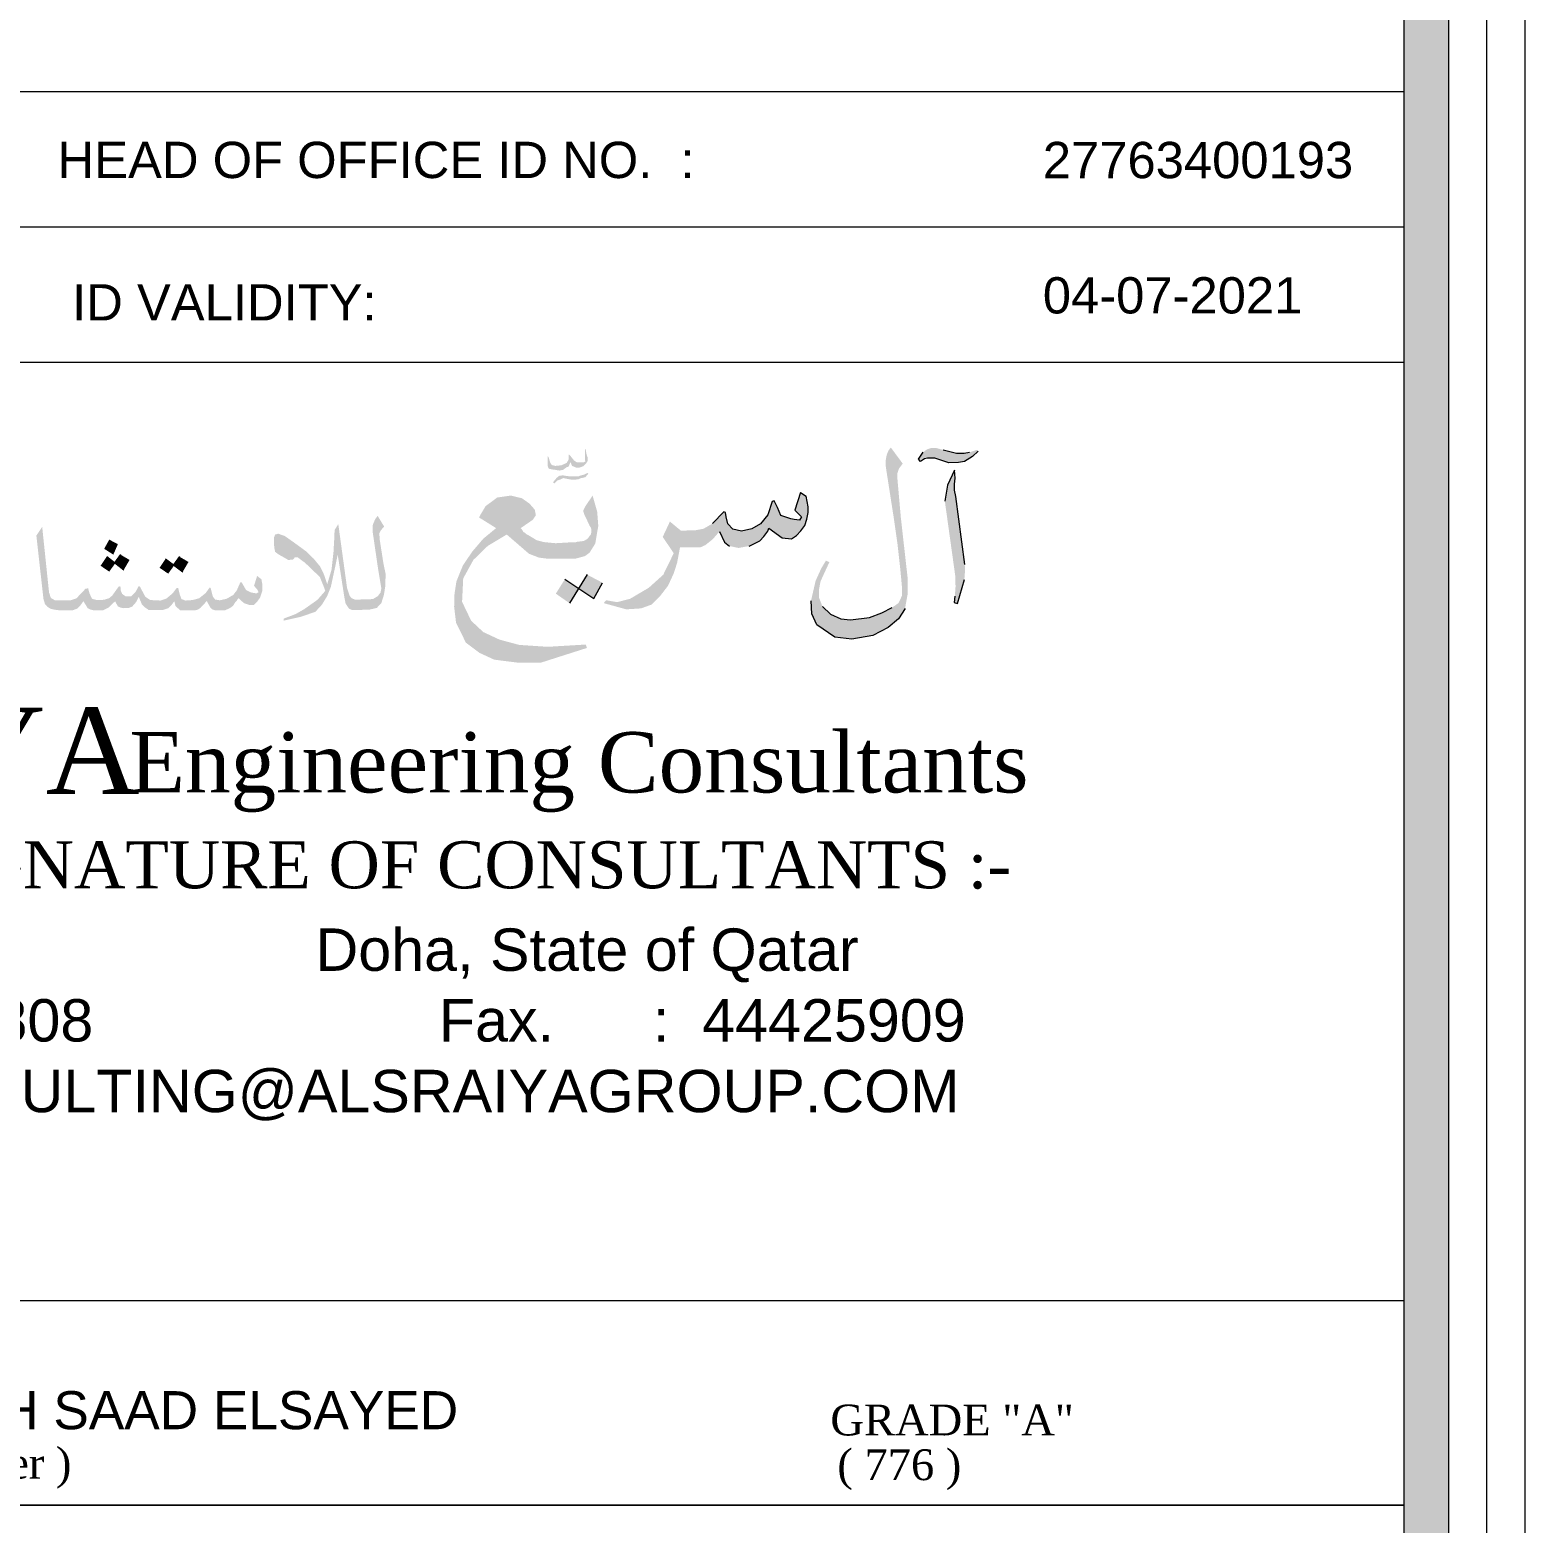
# Model space of a CAD drawing. Header units: inches. Extents: x -68096 to 69834, y -16833 to 17650.
# Drawn here: x 943.34 to 964.39, y 327.66 to 348.68 of the extents above; entities that cross this region are included whole.
import ezdxf

# ---------------------------------------------------------------- set-up
doc = ezdxf.new("R2010")
doc.units = ezdxf.units.IN
doc.header["$MEASUREMENT"] = 0
for name, color, linetype in [('DIMENSION', 1, 'Continuous'), ('QCD TITLE A', 7, 'Continuous'), ('QCD TITLE BLOCK', 7, 'Continuous'), ('WIN', 1, 'Continuous')]:
    doc.layers.add(name, color=color, linetype=linetype)
doc.styles.add('MAHER_TIMES', font='times.ttf')
doc.styles.add('Title Sheet_A1$0$DCAQ New Title Block for CD-A1_Dar Al Salam$0$title', font='arial.ttf')
doc.styles.add('TITLE2', font='arial.ttf')

msp = doc.modelspace()

# ---------------------------------------------------------------- hatches: boundary and pattern name
at = {"layer": 'DIMENSION', "linetype": 'Continuous', "lineweight": 0, "ltscale": 0.5}
h = msp.add_hatch(color=7, dxfattribs=at)
h.paths.add_polyline_path([(950.82077, 342.54654), (950.73507, 342.53764), (950.68673, 342.54892), (950.66422, 342.58033), (950.63763, 342.66776), (950.62695, 342.67117), (950.62509, 342.54039), (950.6397, 342.50322), (950.65364, 342.49559), (950.69892, 342.48674), (950.71474, 342.48572), (950.79081, 342.47202), (950.84717, 342.4833), (950.87149, 342.50241), (950.89951, 342.52176), (950.91965, 342.52576), (950.94986, 342.59243), (950.96907, 342.53873), (950.99823, 342.52596), (951.03011, 342.51302), (951.07371, 342.51293), (951.13286, 342.53524), (951.16468, 342.56877), (951.19082, 342.60636), (951.1918, 342.6515), (951.17656, 342.6911), (951.16059, 342.7737), (951.15084, 342.77235), (951.15168, 342.66607), (951.1537, 342.62509), (951.15595, 342.59771), (951.13065, 342.58572), (951.03889, 342.58715), (950.99846, 342.61426), (950.93525, 342.69316), (950.92371, 342.69582), (950.92374, 342.63172), (950.89576, 342.58065)])
h.paths.add_polyline_path([(950.97219, 342.34199), (951.05684, 342.3481), (951.09473, 342.36487), (951.15457, 342.37725), (951.20135, 342.42827), (951.18588, 342.43673), (951.15473, 342.42185), (951.12725, 342.41134), (951.07965, 342.39907), (951.06522, 342.39246), (951.02899, 342.38929), (950.90563, 342.39351), (950.84384, 342.40432), (950.79956, 342.40045), (950.77986, 342.39191), (950.74976, 342.36496), (950.70346, 342.30813), (950.72132, 342.28943), (950.76468, 342.33358), (950.78848, 342.33972), (950.84837, 342.36635), (950.90211, 342.35483)])
for points in [[(955.56601, 340.38676), (955.65747, 340.53191), (955.69514, 340.73621), (955.69514, 340.95126), (955.59829, 341.81145), (955.54987, 342.35983), (955.54987, 342.4351), (955.57139, 342.49961), (955.62519, 342.5695), (955.45841, 342.7953), (955.42613, 342.75767), (955.39923, 342.69316), (955.38308, 342.60176), (955.38308, 342.55337), (955.39923, 342.44585), (955.50145, 341.78995), (955.54987, 341.45125), (955.59291, 341.06416), (955.61443, 340.82761), (955.61443, 340.70933), (955.56601, 340.60718), (955.47455, 340.54267), (955.32928, 340.4674), (955.15712, 340.40288), (954.88811, 340.37063), (954.7536, 340.38676), (954.60834, 340.45127), (954.49535, 340.55879), (954.44693, 340.68245), (954.44693, 340.80072), (954.46845, 340.91363), (954.5922, 341.18244), (954.54377, 341.20394), (954.47921, 341.09642), (954.39851, 340.919), (954.33395, 340.63944), (954.34471, 340.45665), (954.41465, 340.30074), (954.66752, 340.1287), (954.90963, 340.09644), (955.20554, 340.1502), (955.42075, 340.2631)], [(956.16154, 342.61974), (956.27242, 342.58063), (956.40938, 342.58715), (956.49417, 342.60019), (956.60505, 342.67188), (956.68744, 342.74734), (956.66375, 342.76312), (956.61157, 342.74357), (956.56592, 342.73053), (956.48765, 342.7175), (956.442, 342.7175), (956.3833, 342.7175), (956.19415, 342.76312), (956.09632, 342.78919), (956.02457, 342.78919), (955.96587, 342.76964), (955.91369, 342.73053), (955.84847, 342.63277), (955.87456, 342.60019), (955.93326, 342.63929), (955.97239, 342.64581), (956.07675, 342.64581)], [(956.37405, 342.10511), (956.35253, 342.19651), (956.35253, 342.28253), (956.36329, 342.36317), (956.35253, 342.47607), (956.25569, 342.2664), (956.21803, 342.0406), (956.36329, 340.99761), (956.36867, 340.83632), (956.35791, 340.70192), (956.34715, 340.6159), (956.39558, 340.59977), (956.49242, 340.93847), (956.50318, 341.07825), (956.4978, 341.14814)], [(950.24254, 341.67795), (950.2517, 341.66462), (950.41829, 341.77907), (950.4609, 341.84293), (950.44492, 341.92276), (950.37036, 342.00791), (950.26384, 342.08242), (950.10939, 342.11967), (949.91766, 342.09306), (949.75256, 341.97066), (949.68333, 341.85358), (949.66202, 341.811), (949.90168, 341.66199), (949.72061, 341.51297), (949.56616, 341.33203), (949.43301, 341.13512), (949.34247, 340.9116), (949.31584, 340.73597), (949.31052, 340.55503), (949.33715, 340.33151), (949.47562, 340.04945), (949.66735, 339.90576), (949.87506, 339.80996), (950.21058, 339.76739), (950.53013, 339.76739), (951.17989, 339.97494), (951.16391, 340.02284), (950.626, 339.99091), (950.22656, 340.01752), (949.94962, 340.09202), (949.72061, 340.19846), (949.55018, 340.35812), (949.42236, 340.62421), (949.43834, 340.95417), (949.58213, 341.21495), (949.78452, 341.41186), (950.05081, 341.57151), (950.36503, 341.3001), (950.50351, 341.24688), (950.626, 341.23091), (951.01479, 341.23091), (951.15326, 341.26817), (951.21717, 341.31606), (951.29705, 341.44379), (951.33966, 341.69392), (951.32368, 341.89615), (951.25977, 342.11967), (951.15858, 341.97066), (951.12663, 341.90679), (951.14261, 341.85358), (951.20652, 341.72053), (951.21608, 341.69731), (951.23847, 341.66199), (951.24137, 341.63596), (951.2438, 341.63006), (951.24257, 341.62514), (951.2438, 341.61409), (951.23314, 341.56619), (951.2181, 341.55231), (951.19054, 341.51297), (951.13728, 341.48104), (951.03533, 341.46831), (951.01479, 341.45975), (950.91892, 341.45975), (950.73784, 341.44911), (950.57274, 341.46508), (950.47155, 341.49169), (950.37568, 341.55023), (950.36503, 341.55711), (950.32775, 341.57684), (950.3173, 341.58798), (950.28515, 341.60877), (950.26098, 341.648), (950.24786, 341.66199), (950.25103, 341.66416)], [(952.20593, 340.70063), (952.32079, 340.84917), (952.40188, 341.02472), (952.44917, 341.17326), (952.48972, 341.38932), (952.77351, 341.38932), (952.84783, 341.42308), (952.94919, 341.50411), (953.04378, 341.61214), (953.11811, 341.4636), (953.18568, 341.40958), (953.31406, 341.38257), (953.46271, 341.40958), (953.61136, 341.48385), (953.67218, 341.54462), (953.72623, 341.61889), (953.73974, 341.6594), (953.92894, 341.52436), (954.05732, 341.51086), (954.13165, 341.55812), (954.19246, 341.62564), (954.24651, 341.69991), (954.27354, 341.78769), (954.29381, 341.88222), (954.29381, 341.96324), (954.26678, 342.11178), (954.18534, 342.16467), (954.10462, 341.91598), (954.19921, 341.82145), (954.17219, 341.77418), (954.09786, 341.78094), (954.05056, 341.79444), (953.90867, 341.8417), (953.86137, 341.94974), (953.81407, 342.04426), (953.78704, 342.03751), (953.72623, 341.84846), (953.62488, 341.72017), (953.50325, 341.65265), (953.3546, 341.61889), (953.23298, 341.6459), (953.16541, 341.72017), (953.13838, 341.82145), (953.13162, 341.88222), (953.10459, 341.88897), (952.94919, 341.72692), (952.8208, 341.65265), (952.71269, 341.63239), (952.50323, 341.62564), (952.34782, 341.75393), (952.24647, 341.53787), (952.40188, 341.3083), (952.25322, 341.00446), (952.05052, 340.82216), (951.787, 340.66687), (951.60456, 340.6196), (951.44915, 340.64661), (951.41537, 340.6061), (951.73294, 340.51833), (951.94241, 340.53183), (952.09106, 340.58585)], [(947.06146, 341.45558), (946.92585, 341.55124), (946.83411, 341.58313), (946.79023, 341.57117), (946.77428, 341.52732), (946.77428, 341.46355), (946.77827, 341.39181), (946.79023, 341.32804), (946.8381, 341.29217), (946.92984, 341.24035), (946.9777, 341.21245), (947.04551, 341.22042), (947.06944, 341.25231), (947.10534, 341.25231), (947.21303, 341.17259), (947.42045, 340.9733), (947.4723, 340.84576), (947.49623, 340.778), (947.38854, 340.65444), (947.30477, 340.59466), (947.19708, 340.51893), (947.07742, 340.45117), (946.90989, 340.3874), (946.90989, 340.3595), (947.14523, 340.41131), (947.35663, 340.48306), (947.44837, 340.5827), (947.52415, 340.70626), (947.576, 340.83779), (947.60393, 340.96932), (947.63583, 341.11679), (947.67173, 341.28818), (947.76746, 340.67437), (947.78342, 340.59864), (947.83128, 340.5269), (947.87915, 340.50697), (948.12246, 340.51494), (948.22217, 340.53886), (948.28599, 340.60662), (948.32189, 340.7222), (948.34183, 340.84576), (948.34582, 341.01715), (948.31391, 341.17259), (948.26206, 341.5074), (948.25807, 341.58711), (948.27801, 341.63095), (948.32588, 341.68277), (948.23414, 341.83423), (948.19824, 341.7864), (948.16633, 341.71067), (948.16234, 341.619), (948.23813, 341.10085), (948.28599, 340.81387), (948.27403, 340.75409), (948.23414, 340.70227), (948.16633, 340.66242), (947.91903, 340.65444), (947.86718, 340.67437), (947.83926, 340.71024), (947.80336, 340.81786), (947.67971, 341.71864), (947.62786, 341.63494), (947.62387, 341.52732), (947.6119, 341.32007), (947.58398, 341.07295), (947.52415, 340.87366), (947.4723, 341.02512), (947.42443, 341.12078), (947.33269, 341.23238), (947.225, 341.33601)], [(943.68713, 340.51342), (943.74434, 340.50627), (943.823, 340.50627), (943.94457, 340.50627), (944.00178, 340.52771), (944.04111, 340.56344), (944.06257, 340.59202), (944.09117, 340.6349), (944.15196, 340.53486), (944.18771, 340.51699), (944.23062, 340.50627), (944.37007, 340.50627), (944.44516, 340.542), (944.48807, 340.58488), (944.53812, 340.63133), (944.57746, 340.55987), (944.61679, 340.542), (944.65969, 340.53486), (944.73121, 340.53843), (944.77769, 340.55629), (944.83132, 340.61703), (944.87066, 340.69564), (944.91356, 340.59202), (944.94932, 340.55272), (945.0101, 340.50984), (945.21391, 340.50984), (945.28543, 340.53486), (945.33548, 340.58488), (945.37124, 340.63133), (945.38912, 340.56344), (945.42488, 340.53128), (945.4499, 340.50627), (945.47851, 340.5027), (945.66087, 340.5027), (945.70735, 340.51699), (945.7431, 340.542), (945.78244, 340.58488), (945.82892, 340.6349), (945.87898, 340.542), (945.90043, 340.52056), (945.95049, 340.5027), (946.00412, 340.5027), (946.08994, 340.50627), (946.15787, 340.53843), (946.20078, 340.57059), (946.22581, 340.61346), (946.25442, 340.64562), (946.27229, 340.67777), (946.35096, 340.60632), (946.39029, 340.59202), (946.4332, 340.57773), (946.49041, 340.5813), (946.53331, 340.62061), (946.5798, 340.68492), (946.6084, 340.77424), (946.6084, 340.88143), (946.59767, 340.94217), (946.53689, 340.98862), (946.49398, 340.84928), (946.54046, 340.79568), (946.55834, 340.75995), (946.52616, 340.74209), (946.45107, 340.75638), (946.38314, 340.78854), (946.31878, 340.8993), (946.3009, 340.8993), (946.25084, 340.78496), (946.20078, 340.72065), (946.10782, 340.66706), (946.01127, 340.64562), (945.94691, 340.65634), (945.91473, 340.69564), (945.88255, 340.82069), (945.86825, 340.82427), (945.81462, 340.74923), (945.72165, 340.6742), (945.62869, 340.64919), (945.52857, 340.64204), (945.47136, 340.66348), (945.44633, 340.73494), (945.42488, 340.82069), (945.407, 340.82069), (945.34621, 340.74209), (945.2604, 340.67063), (945.17816, 340.64204), (945.03156, 340.64919), (944.96362, 340.69564), (944.91356, 340.78854), (944.88496, 340.84213), (944.87066, 340.8457), (944.82417, 340.75995), (944.76339, 340.70279), (944.68472, 340.70279), (944.63824, 340.73494), (944.61679, 340.78496), (944.61321, 340.84213), (944.58818, 340.83856), (944.49879, 340.7135), (944.45231, 340.6742), (944.3808, 340.65276), (944.28068, 340.64919), (944.21274, 340.66706), (944.17699, 340.74566), (944.15911, 340.81355), (944.12335, 340.80997), (943.99463, 340.6742), (943.9553, 340.65991), (943.91239, 340.64562), (943.71931, 340.64562), (943.69071, 340.64562), (943.6478, 340.67063), (943.62992, 340.68849), (943.61562, 340.73494), (943.60847, 340.75281), (943.51193, 341.67821), (943.42969, 341.55673), (943.5298, 340.66348), (943.55126, 340.59202), (943.58344, 340.55629), (943.62634, 340.52771)], [(944.38437, 341.37093), (944.5131, 341.28875), (944.57746, 341.43524), (944.45589, 341.49956)], [(944.33432, 341.13154), (944.44516, 341.05651), (944.53056, 341.17453), (944.42013, 341.26017)], [(944.65969, 341.07437), (944.74193, 341.21372), (944.61321, 341.28875), (944.53056, 341.17453)], [(945.24967, 341.23158), (945.16386, 341.10296), (945.2747, 341.02793), (945.3601, 341.14594)], [(945.3601, 341.14594), (945.48924, 341.04579), (945.57148, 341.18514), (945.44275, 341.26017)], [(951.27815, 340.6691), (951.39945, 340.89239), (951.18238, 341.00722), (951.06257, 340.81383)], [(951.06257, 340.81383), (950.86955, 340.94343), (950.74186, 340.73927), (950.93339, 340.6053)]]:
    msp.add_hatch(color=7, dxfattribs=at).paths.add_polyline_path(points)
at = {"layer": 'WIN', "linetype": 'Continuous', "lineweight": 0}
h = msp.add_hatch(color=86, dxfattribs=at)
h.paths.add_polyline_path([(753.52048, 424.99869), (753.52048, 276.80128), (963.30992, 276.80128), (963.30992, 424.99869)])
h.paths.add_polyline_path([(922.89008, 424.37321), (922.89008, 277.45635), (962.68444, 277.45635), (962.68444, 424.37321)], flags=16)
h.paths.add_polyline_path([(922.26459, 277.45635), (754.14633, 277.45635), (754.14633, 424.37321), (922.26459, 424.37321)], flags=16)
h = msp.add_hatch(color=7, dxfattribs=at)
h.paths.add_polyline_path([(753.52048, 424.99869), (753.52048, 276.80128), (963.30992, 276.80128), (963.30992, 424.99869)])
h.paths.add_polyline_path([(922.89008, 424.37321), (922.89008, 277.45635), (962.68444, 277.45635), (962.68444, 424.37321)], flags=16)
h.paths.add_polyline_path([(922.26459, 277.45635), (754.14633, 277.45635), (754.14633, 424.37321), (922.26459, 424.37321)], flags=16)

# ---------------------------------------------------------------- linework, layer by layer
at = {"layer": 'DIMENSION', "color": 7, "linetype": 'Continuous', "lineweight": 0, "ltscale": 0.5}
for p, q in [((955.84847, 342.63277), (955.91369, 342.73053)), ((955.97239, 342.64581), (955.93326, 342.63929)), ((956.07675, 342.64581), (955.97239, 342.64581)), ((956.16154, 342.61974), (956.07675, 342.64581)), ((956.19415, 342.76312), (956.3833, 342.7175)), ((956.3833, 342.7175), (956.442, 342.7175)), ((956.442, 342.7175), (956.48765, 342.7175)), ((956.48765, 342.7175), (956.56592, 342.73053)), ((956.60505, 342.67188), (956.49417, 342.60019)), ((956.68744, 342.74734), (956.60505, 342.67188)), ((955.87456, 342.60019), (955.84847, 342.63277)), ((955.93326, 342.63929), (955.87456, 342.60019)), ((956.27242, 342.58063), (956.16154, 342.61974)), ((956.35253, 342.47607), (956.25569, 342.2664)), ((956.40938, 342.58715), (956.27242, 342.58063)), ((956.36329, 342.36317), (956.35253, 342.47607)), ((956.49417, 342.60019), (956.40938, 342.58715)), ((956.25569, 342.2664), (956.21803, 342.0406)), ((956.35253, 342.28253), (956.36329, 342.36317)), ((956.35253, 342.19651), (956.35253, 342.28253)), ((953.78704, 342.03751), (953.72623, 341.84846)), ((953.81407, 342.04426), (953.78704, 342.03751)), ((953.86137, 341.94974), (953.81407, 342.04426)), ((954.18534, 342.16467), (954.10462, 341.91598)), ((954.18534, 342.16467), (954.26678, 342.11178)), ((954.29381, 341.96324), (954.26678, 342.11178)), ((956.37405, 342.10511), (956.35253, 342.19651)), ((956.4978, 341.14814), (956.37405, 342.10511)), ((953.10459, 341.88897), (952.94919, 341.72692)), ((953.13162, 341.88222), (953.10459, 341.88897)), ((953.13838, 341.82145), (953.13162, 341.88222)), ((953.16541, 341.72017), (953.13838, 341.82145)), ((953.72623, 341.84846), (953.62488, 341.72017)), ((953.90867, 341.8417), (953.86137, 341.94974)), ((954.05056, 341.79444), (953.90867, 341.8417)), ((954.10462, 341.91598), (954.19921, 341.82145)), ((954.19921, 341.82145), (954.17219, 341.77418)), ((954.27354, 341.78769), (954.29381, 341.88222)), ((954.29381, 341.88222), (954.29381, 341.96324)), ((953.04378, 341.61214), (953.11811, 341.4636)), ((953.23298, 341.6459), (953.16541, 341.72017)), ((953.3546, 341.61889), (953.23298, 341.6459)), ((953.50325, 341.65265), (953.3546, 341.61889)), ((953.62488, 341.72017), (953.50325, 341.65265)), ((953.67218, 341.54462), (953.72623, 341.61889)), ((953.72623, 341.61889), (953.73974, 341.6594)), ((953.73974, 341.6594), (953.92894, 341.52436)), ((954.09786, 341.78094), (954.05056, 341.79444)), ((954.17219, 341.77418), (954.09786, 341.78094)), ((954.13165, 341.55812), (954.19246, 341.62564)), ((954.19246, 341.62564), (954.24651, 341.69991)), ((954.24651, 341.69991), (954.27354, 341.78769)), ((953.11811, 341.4636), (953.18568, 341.40958)), ((953.46271, 341.40958), (953.61136, 341.48385)), ((953.61136, 341.48385), (953.67218, 341.54462)), ((953.92894, 341.52436), (954.05732, 341.51086)), ((954.05732, 341.51086), (954.13165, 341.55812)), ((944.42013, 341.26017), (944.65969, 341.07437)), ((944.61321, 341.28875), (944.44516, 341.05651)), ((945.24967, 341.23158), (945.48924, 341.04579)), ((945.44275, 341.26017), (945.2747, 341.02793)), ((951.18238, 341.00722), (950.93339, 340.6053)), ((950.86955, 340.94343), (951.27815, 340.6691)), ((951.27815, 340.6691), (951.39945, 340.89239)), ((956.39558, 340.59977), (956.49242, 340.93847)), ((954.34471, 340.45665), (954.33395, 340.63944)), ((954.49535, 340.55879), (954.60834, 340.45127)), ((955.32928, 340.4674), (955.47455, 340.54267)), ((956.35791, 340.70192), (956.34715, 340.6159)), ((956.34715, 340.6159), (956.39558, 340.59977)), ((954.41465, 340.30074), (954.34471, 340.45665)), ((954.60834, 340.45127), (954.7536, 340.38676)), ((954.7536, 340.38676), (954.88811, 340.37063)), ((954.88811, 340.37063), (955.15712, 340.40288)), ((955.15712, 340.40288), (955.32928, 340.4674)), ((955.56601, 340.38676), (955.42075, 340.2631)), ((955.65747, 340.53191), (955.56601, 340.38676)), ((954.66752, 340.1287), (954.41465, 340.30074)), ((954.90963, 340.09644), (954.66752, 340.1287)), ((955.20554, 340.1502), (954.90963, 340.09644)), ((955.42075, 340.2631), (955.20554, 340.1502)), ((962.68444, 330.78498), (934.58852, 330.78498)), ((962.68444, 327.90947), (934.58852, 327.90947))]:
    msp.add_line(p, q, dxfattribs=at)
at = {"layer": 'QCD TITLE BLOCK', "lineweight": 0}
msp.add_line((922.70496, 327.90947), (962.68444, 327.90947), dxfattribs=at)
at = {"layer": 'WIN', "color": 7, "linetype": 'Continuous', "lineweight": 0}
for p, q in [((922.89008, 347.80672), (962.68444, 347.80672)), ((922.89008, 345.90221), (962.68444, 345.90221)), ((922.89008, 343.99771), (962.68444, 343.99771))]:
    msp.add_line(p, q, dxfattribs=at)
for points in [[(752.44464, 275.72544), (964.38576, 275.72544), (964.38576, 426.07453), (752.44464, 426.07453)], [(752.44464, 275.72544), (964.38576, 275.72544), (964.38576, 426.07453), (752.44464, 426.07453)], [(752.98256, 276.26336), (963.84784, 276.26336), (963.84784, 425.53661), (752.98256, 425.53661)], [(752.98256, 276.26336), (963.84784, 276.26336), (963.84784, 425.53661), (752.98256, 425.53661)], [(753.52048, 276.80128), (963.30992, 276.80128), (963.30992, 424.99869), (753.52048, 424.99869)], [(753.52048, 276.80128), (963.30992, 276.80128), (963.30992, 424.99869), (753.52048, 424.99869)], [(962.68444, 424.37321), (922.89008, 424.37321), (922.89008, 277.45635), (962.68444, 277.45635)], [(962.68444, 424.37321), (922.89008, 424.37321), (922.89008, 277.45635), (962.68444, 277.45635)]]:
    msp.add_lwpolyline(points, close=True, dxfattribs=at)
msp.add_lwpolyline([(922.89008, 343.99771), (962.68444, 343.99771)], dxfattribs=at)

# ---------------------------------------------------------------- texts
at = {"layer": 'DIMENSION', "color": 7, "linetype": 'Continuous', "lineweight": 0, "ltscale": 0.5}
for s, height, style, p in [('AL-SRAIYA', 1.214271, 'MAHER_TIMES', (935.00076, 337.9212)), ('Engineering Consultants', 0.8499895, 'MAHER_TIMES', (944.73749, 337.94071)), ('ADDRESS & SIGNATURE OF CONSULTANTS :-', 0.6618616, 'MAHER_TIMES', (935.79527, 336.59181)), ('AL MOATAZ B. ALLAH SAAD ELSAYED', 0.5358304, 'TITLE2', (935.72432, 328.97684)), ('GRADE "A"', 0.433634, 'MAHER_TIMES', (954.60648, 328.8896)), ('( Executive General Manager )', 0.4336344, 'MAHER_TIMES', (935.81374, 328.2818)), ('( 776 )', 0.433634, 'MAHER_TIMES', (954.70416, 328.26056))]:
    msp.add_text(s, height=height, dxfattribs=dict(at, style=style)).set_placement(p)
at = {"layer": 'QCD TITLE A', "color": 7, "lineweight": 0, "insert": (935.88854, 336.02633), "char_height": 0.59690039, "width": 32.1899006, "attachment_point": 1, "style": 'Title Sheet_A1$0$DCAQ New Title Block for CD-A1_Dar Al Salam$0$title'}
msp.add_mtext('P.O.^IBox   :  3082                   Doha, State of Qatar{\\C3; }\\PTel.           :  {\\C3;44411808                     }Fax.      : {\\C3; 44425909\\H1.8529x; \\H0.53968x;\\P}E-mail.      :   {\\C3;CONSULTING@ALSRAIYAGROUP.COM\\H1.571x; }', dxfattribs=at)
at = {"layer": 'WIN', "color": 7, "linetype": 'Continuous', "lineweight": 0, "style": 'TITLE2'}
for s, height, p in [('HEAD OF OFFICE ID NO.  :', 0.5112836, (943.7284, 346.58943)), ('27763400193', 0.5112836, (957.59697, 346.5876)), ('04-07-2021', 0.511284, (957.59697, 344.6831)), ('ID VALIDITY:', 0.5112836, (943.93331, 344.58449))]:
    msp.add_text(s, height=height, dxfattribs=at).set_placement(p)

doc.saveas('drawing.dxf')
